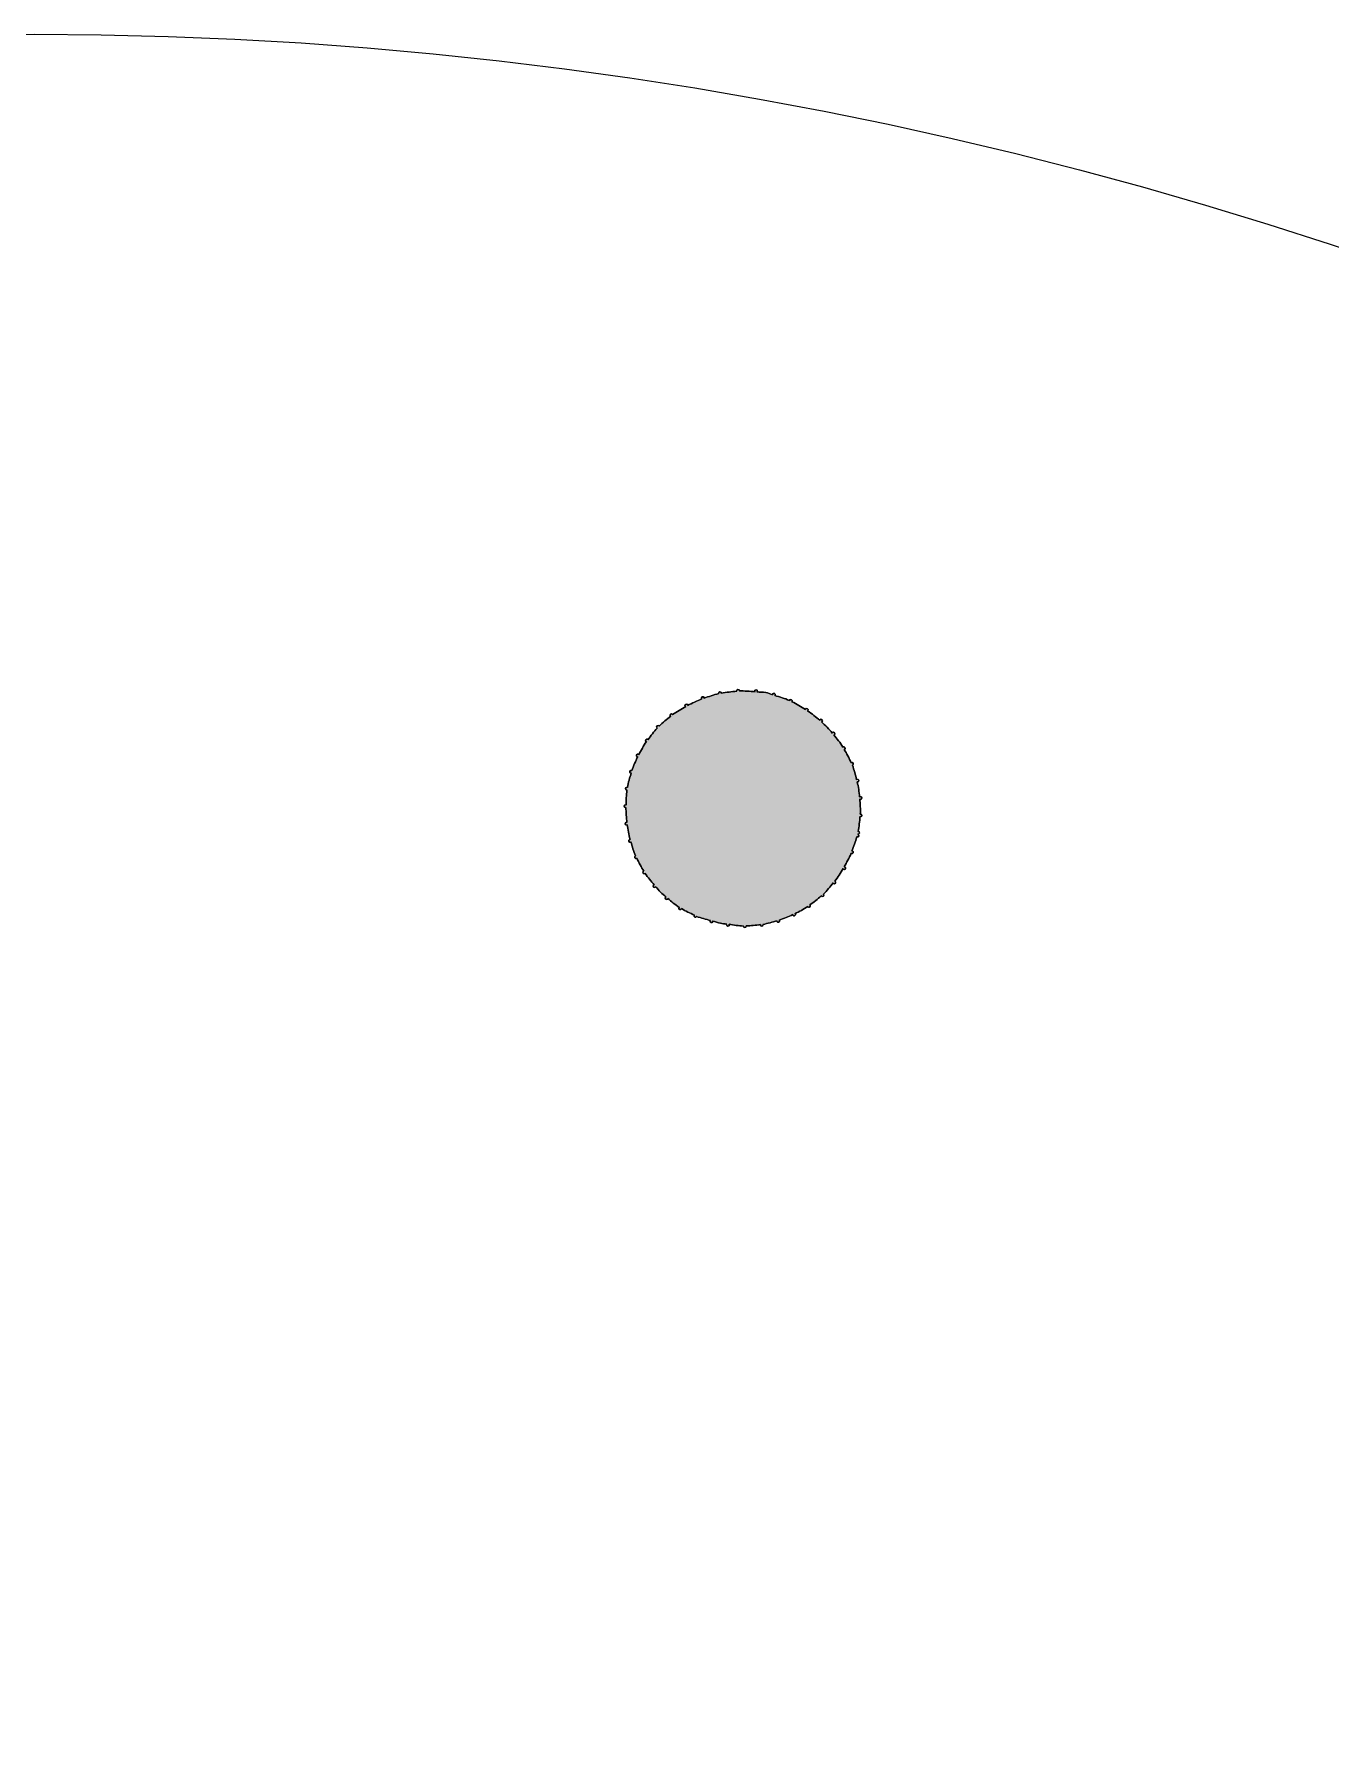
# Model space of a CAD drawing. Header units: millimetres. Extents: x -75 to 75, y -97 to 97.
# Drawn here: x 0 to 18.82, y 71.91 to 96.81 of the extents above; entities that cross this region are included whole.
import ezdxf

# ---------------------------------------------------------------- set-up
doc = ezdxf.new("R2010")
doc.units = ezdxf.units.MM
doc.header["$MEASUREMENT"] = 0
doc.layers.add('Layer 1', color=7, linetype='Continuous', lineweight=0)

# ---------------------------------------------------------------- blocks, each defined once
blk = doc.blocks.new('Block_1')
at = {"layer": 'Layer 1', "true_color": 0x000000, "transparency": 33554687}
h = blk.add_hatch(color=18, dxfattribs=at)
h.dxf.hatch_style = 2
edge = h.paths.add_edge_path()
edge.add_spline(control_points=[(11.994, 85.491), (11.998, 85.566), (11.993, 85.639), (11.987, 85.712), (11.991, 85.71), (11.991, 85.705), (11.995, 85.705), (12.007, 85.706), (12.016, 85.716), (12.015, 85.728), (12.013, 85.74), (12.002, 85.748), (11.991, 85.747), (11.987, 85.747), (11.988, 85.742), (11.985, 85.74), (11.978, 85.815), (11.967, 85.887), (11.95, 85.959), (11.952, 85.959), (11.953, 85.956), (11.955, 85.956), (11.967, 85.959), (11.974, 85.97), (11.971, 85.982), (11.969, 85.994), (11.957, 86.001), (11.945, 85.998), (11.942, 85.997), (11.943, 85.993), (11.941, 85.991), (11.923, 86.062), (11.907, 86.133), (11.879, 86.201), (11.879, 86.201), (11.88, 86.2), (11.88, 86.201), (11.891, 86.205), (11.896, 86.217), (11.891, 86.228), (11.886, 86.239), (11.873, 86.244), (11.862, 86.239), (11.861, 86.239), (11.862, 86.237), (11.861, 86.236), (11.832, 86.304), (11.797, 86.368), (11.759, 86.431), (11.761, 86.432), (11.763, 86.429), (11.765, 86.43), (11.775, 86.436), (11.778, 86.449), (11.772, 86.459), (11.766, 86.47), (11.753, 86.473), (11.743, 86.467), (11.742, 86.467), (11.743, 86.465), (11.742, 86.465), (11.703, 86.528), (11.655, 86.585), (11.608, 86.643), (11.611, 86.644), (11.614, 86.64), (11.618, 86.642), (11.627, 86.65), (11.628, 86.663), (11.62, 86.672), (11.612, 86.681), (11.598, 86.683), (11.589, 86.675), (11.587, 86.673), (11.59, 86.67), (11.588, 86.667), (11.539, 86.725), (11.487, 86.779), (11.43, 86.831), (11.433, 86.832), (11.436, 86.828), (11.438, 86.831), (11.446, 86.839), (11.445, 86.853), (11.437, 86.861), (11.428, 86.87), (11.414, 86.869), (11.406, 86.861), (11.404, 86.858), (11.408, 86.854), (11.407, 86.85), (11.35, 86.9), (11.293, 86.949), (11.23, 86.992), (11.231, 86.993), (11.232, 86.992), (11.233, 86.992), (11.239, 87.002), (11.236, 87.015), (11.226, 87.022), (11.215, 87.028), (11.202, 87.026), (11.196, 87.016), (11.194, 87.014), (11.197, 87.013), (11.197, 87.011), (11.134, 87.051), (11.07, 87.089), (11.002, 87.122), (11.002, 87.122), (11.004, 87.121), (11.004, 87.122), (11.009, 87.133), (11.005, 87.146), (10.993, 87.151), (10.983, 87.157), (10.97, 87.153), (10.965, 87.142), (10.898, 87.172), (10.824, 87.192), (10.752, 87.214), (10.754, 87.216), (10.759, 87.215), (10.76, 87.218), (10.763, 87.23), (10.756, 87.242), (10.744, 87.245), (10.732, 87.248), (10.721, 87.242), (10.718, 87.23), (10.717, 87.228), (10.721, 87.227), (10.721, 87.224), (10.688, 87.234), (10.657, 87.249), (10.623, 87.257), (10.579, 87.264), (10.537, 87.262), (10.494, 87.266), (10.497, 87.269), (10.503, 87.269), (10.504, 87.273), (10.505, 87.285), (10.496, 87.295), (10.484, 87.297), (10.472, 87.298), (10.461, 87.29), (10.46, 87.278), (10.46, 87.273), (10.466, 87.272), (10.468, 87.268), (10.391, 87.274), (10.314, 87.282), (10.239, 87.279), (10.239, 87.28), (10.241, 87.28), (10.241, 87.281), (10.24, 87.292), (10.23, 87.301), (10.218, 87.3), (10.206, 87.299), (10.196, 87.289), (10.197, 87.277), (10.197, 87.275), (10.2, 87.276), (10.201, 87.274), (10.125, 87.269), (10.051, 87.26), (9.978, 87.246), (9.978, 87.247), (9.98, 87.247), (9.98, 87.249), (9.978, 87.26), (9.966, 87.268), (9.954, 87.266), (9.942, 87.263), (9.934, 87.252), (9.937, 87.241), (9.937, 87.241), (9.938, 87.241), (9.938, 87.24), (9.864, 87.224), (9.794, 87.198), (9.723, 87.173), (9.724, 87.176), (9.728, 87.178), (9.727, 87.181), (9.723, 87.192), (9.71, 87.197), (9.699, 87.193), (9.688, 87.188), (9.682, 87.176), (9.686, 87.165), (9.687, 87.163), (9.691, 87.164), (9.693, 87.163), (9.621, 87.136), (9.553, 87.104), (9.486, 87.068), (9.486, 87.071), (9.49, 87.073), (9.488, 87.076), (9.483, 87.087), (9.469, 87.091), (9.459, 87.085), (9.448, 87.08), (9.444, 87.067), (9.45, 87.057), (9.452, 87.053), (9.457, 87.056), (9.461, 87.054), (9.394, 87.017), (9.329, 86.98), (9.269, 86.935), (9.268, 86.936), (9.27, 86.937), (9.269, 86.939), (9.262, 86.948), (9.249, 86.95), (9.239, 86.942), (9.23, 86.935), (9.228, 86.922), (9.235, 86.913), (9.237, 86.911), (9.24, 86.913), (9.242, 86.912), (9.184, 86.867), (9.126, 86.821), (9.074, 86.769), (9.074, 86.77), (9.075, 86.771), (9.074, 86.771), (9.066, 86.78), (9.052, 86.78), (9.043, 86.771), (9.034, 86.763), (9.036, 86.749), (9.044, 86.741), (9.045, 86.741), (9.045, 86.741), (9.045, 86.741), (8.995, 86.688), (8.953, 86.629), (8.91, 86.57), (8.908, 86.572), (8.911, 86.575), (8.909, 86.577), (8.899, 86.583), (8.886, 86.581), (8.879, 86.571), (8.872, 86.562), (8.874, 86.549), (8.884, 86.542), (8.885, 86.541), (8.887, 86.543), (8.888, 86.543), (8.846, 86.482), (8.811, 86.417), (8.777, 86.351), (8.775, 86.354), (8.777, 86.359), (8.774, 86.361), (8.763, 86.366), (8.749, 86.362), (8.744, 86.351), (8.74, 86.34), (8.744, 86.327), (8.755, 86.322), (8.758, 86.321), (8.76, 86.325), (8.764, 86.326), (8.731, 86.26), (8.701, 86.193), (8.678, 86.122), (8.676, 86.123), (8.677, 86.125), (8.676, 86.126), (8.664, 86.13), (8.653, 86.123), (8.649, 86.112), (8.645, 86.101), (8.651, 86.089), (8.663, 86.086), (8.665, 86.085), (8.666, 86.089), (8.669, 86.089), (8.647, 86.02), (8.625, 85.952), (8.613, 85.879), (8.612, 85.879), (8.613, 85.88), (8.612, 85.88), (8.601, 85.882), (8.589, 85.874), (8.587, 85.863), (8.585, 85.851), (8.594, 85.84), (8.605, 85.838), (8.606, 85.838), (8.606, 85.839), (8.606, 85.839), (8.596, 85.765), (8.595, 85.693), (8.593, 85.621), (8.59, 85.622), (8.591, 85.627), (8.587, 85.627), (8.575, 85.627), (8.566, 85.618), (8.566, 85.606), (8.566, 85.594), (8.575, 85.585), (8.587, 85.585), (8.589, 85.585), (8.589, 85.588), (8.591, 85.589), (8.591, 85.514), (8.597, 85.44), (8.606, 85.367), (8.603, 85.368), (8.602, 85.374), (8.598, 85.373), (8.586, 85.372), (8.578, 85.361), (8.579, 85.349), (8.58, 85.338), (8.592, 85.33), (8.603, 85.331), (8.608, 85.332), (8.607, 85.338), (8.61, 85.34), (8.62, 85.267), (8.632, 85.194), (8.651, 85.123), (8.649, 85.123), (8.649, 85.125), (8.647, 85.125), (8.636, 85.122), (8.629, 85.11), (8.633, 85.098), (8.636, 85.087), (8.648, 85.081), (8.659, 85.084), (8.661, 85.085), (8.66, 85.089), (8.662, 85.09), (8.682, 85.021), (8.702, 84.951), (8.73, 84.886), (8.73, 84.886), (8.73, 84.886), (8.73, 84.886), (8.719, 84.881), (8.714, 84.868), (8.719, 84.858), (8.724, 84.847), (8.737, 84.843), (8.747, 84.848), (8.748, 84.848), (8.747, 84.849), (8.748, 84.849), (8.778, 84.784), (8.815, 84.723), (8.852, 84.663), (8.851, 84.662), (8.849, 84.665), (8.847, 84.664), (8.838, 84.658), (8.835, 84.645), (8.841, 84.635), (8.847, 84.625), (8.86, 84.622), (8.87, 84.629), (8.87, 84.629), (8.869, 84.631), (8.87, 84.631), (8.91, 84.571), (8.956, 84.516), (9.003, 84.461), (8.999, 84.46), (8.996, 84.463), (8.993, 84.461), (8.984, 84.453), (8.983, 84.44), (8.991, 84.432), (8.999, 84.423), (9.012, 84.423), (9.021, 84.431), (9.023, 84.433), (9.02, 84.436), (9.021, 84.439), (9.069, 84.384), (9.119, 84.333), (9.174, 84.286), (9.172, 84.285), (9.169, 84.287), (9.168, 84.285), (9.16, 84.276), (9.161, 84.263), (9.17, 84.255), (9.178, 84.248), (9.191, 84.249), (9.199, 84.258), (9.201, 84.261), (9.197, 84.264), (9.198, 84.267), (9.252, 84.221), (9.305, 84.175), (9.365, 84.137), (9.365, 84.136), (9.364, 84.137), (9.364, 84.136), (9.358, 84.127), (9.361, 84.114), (9.371, 84.108), (9.381, 84.102), (9.393, 84.106), (9.4, 84.116), (9.4, 84.117), (9.398, 84.118), (9.399, 84.119), (9.458, 84.083), (9.52, 84.052), (9.585, 84.024), (9.584, 84.023), (9.582, 84.024), (9.581, 84.022), (9.576, 84.012), (9.581, 83.999), (9.591, 83.994), (9.602, 83.99), (9.614, 83.995), (9.618, 84.006), (9.619, 84.006), (9.618, 84.006), (9.618, 84.006), (9.682, 83.98), (9.751, 83.964), (9.82, 83.945), (9.817, 83.943), (9.813, 83.944), (9.812, 83.941), (9.809, 83.93), (9.815, 83.919), (9.827, 83.916), (9.838, 83.914), (9.849, 83.921), (9.852, 83.932), (9.853, 83.934), (9.85, 83.935), (9.85, 83.937), (9.888, 83.928), (9.923, 83.913), (9.962, 83.906), (9.994, 83.899), (10.026, 83.9), (10.058, 83.894), (10.057, 83.892), (10.053, 83.893), (10.053, 83.89), (10.051, 83.878), (10.059, 83.867), (10.07, 83.865), (10.082, 83.863), (10.092, 83.871), (10.093, 83.883), (10.094, 83.887), (10.089, 83.887), (10.088, 83.891), (10.158, 83.88), (10.228, 83.867), (10.297, 83.866), (10.297, 83.866), (10.297, 83.866), (10.297, 83.865), (10.297, 83.854), (10.306, 83.844), (10.318, 83.845), (10.329, 83.845), (10.338, 83.855), (10.338, 83.867), (10.338, 83.868), (10.336, 83.868), (10.336, 83.869), (10.406, 83.87), (10.476, 83.877), (10.545, 83.887), (10.545, 83.885), (10.542, 83.885), (10.542, 83.883), (10.543, 83.871), (10.554, 83.863), (10.565, 83.864), (10.577, 83.866), (10.584, 83.877), (10.582, 83.888), (10.582, 83.889), (10.581, 83.889), (10.58, 83.89), (10.651, 83.902), (10.719, 83.922), (10.787, 83.943), (10.786, 83.94), (10.781, 83.938), (10.783, 83.934), (10.786, 83.923), (10.797, 83.917), (10.808, 83.921), (10.819, 83.924), (10.825, 83.937), (10.822, 83.948), (10.821, 83.951), (10.817, 83.949), (10.815, 83.951), (10.884, 83.974), (10.95, 84), (11.016, 84.031), (11.016, 84.028), (11.012, 84.027), (11.013, 84.025), (11.018, 84.014), (11.03, 84.009), (11.041, 84.014), (11.051, 84.019), (11.056, 84.032), (11.051, 84.042), (11.049, 84.045), (11.045, 84.043), (11.043, 84.045), (11.107, 84.077), (11.171, 84.108), (11.231, 84.148), (11.231, 84.148), (11.23, 84.148), (11.23, 84.147), (11.237, 84.138), (11.249, 84.135), (11.259, 84.142), (11.268, 84.149), (11.271, 84.162), (11.264, 84.172), (11.264, 84.173), (11.262, 84.171), (11.261, 84.172), (11.319, 84.213), (11.375, 84.257), (11.428, 84.305), (11.429, 84.304), (11.427, 84.303), (11.428, 84.302), (11.436, 84.294), (11.449, 84.293), (11.458, 84.301), (11.467, 84.308), (11.468, 84.321), (11.46, 84.33), (11.46, 84.33), (11.46, 84.33), (11.46, 84.33), (11.511, 84.379), (11.556, 84.437), (11.602, 84.493), (11.603, 84.49), (11.6, 84.487), (11.602, 84.485), (11.611, 84.477), (11.624, 84.479), (11.632, 84.488), (11.639, 84.497), (11.638, 84.511), (11.629, 84.518), (11.627, 84.519), (11.625, 84.517), (11.623, 84.517), (11.668, 84.575), (11.709, 84.637), (11.747, 84.701), (11.749, 84.698), (11.746, 84.694), (11.749, 84.691), (11.759, 84.685), (11.772, 84.688), (11.779, 84.698), (11.785, 84.708), (11.782, 84.721), (11.772, 84.727), (11.768, 84.73), (11.764, 84.725), (11.76, 84.724), (11.797, 84.788), (11.833, 84.853), (11.862, 84.922), (11.864, 84.921), (11.862, 84.919), (11.864, 84.918), (11.875, 84.913), (11.887, 84.918), (11.891, 84.93), (11.896, 84.941), (11.891, 84.953), (11.88, 84.957), (11.877, 84.958), (11.876, 84.954), (11.873, 84.954), (11.9, 85.021), (11.925, 85.089), (11.944, 85.161), (11.945, 85.161), (11.944, 85.159), (11.945, 85.159), (11.957, 85.156), (11.968, 85.163), (11.972, 85.174), (11.975, 85.185), (11.968, 85.197), (11.957, 85.199), (11.968, 85.197), (11.979, 85.204), (11.981, 85.216), (11.983, 85.227), (11.976, 85.239), (11.964, 85.241), (11.963, 85.241), (11.963, 85.24), (11.962, 85.24), (11.977, 85.312), (11.984, 85.383), (11.99, 85.455), (11.992, 85.454), (11.991, 85.451), (11.993, 85.451), (12.005, 85.45), (12.015, 85.459), (12.016, 85.471), (12.017, 85.482), (12.008, 85.493), (11.996, 85.493), (11.995, 85.493), (11.995, 85.491), (11.994, 85.491)], knot_values=[0, 0, 0, 0, 1, 1, 1, 2, 2, 2, 3, 3, 3, 4, 4, 4, 5, 5, 5, 6, 6, 6, 7, 7, 7, 8, 8, 8, 9, 9, 9, 10, 10, 10, 11, 11, 11, 12, 12, 12, 13, 13, 13, 14, 14, 14, 15, 15, 15, 16, 16, 16, 17, 17, 17, 18, 18, 18, 19, 19, 19, 20, 20, 20, 21, 21, 21, 22, 22, 22, 23, 23, 23, 24, 24, 24, 25, 25, 25, 26, 26, 26, 27, 27, 27, 28, 28, 28, 29, 29, 29, 30, 30, 30, 31, 31, 31, 32, 32, 32, 33, 33, 33, 34, 34, 34, 35, 35, 35, 36, 36, 36, 37, 37, 37, 38, 38, 38, 39, 39, 39, 40, 40, 40, 41, 41, 41, 42, 42, 42, 43, 43, 43, 44, 44, 44, 45, 45, 45, 46, 46, 46, 47, 47, 47, 48, 48, 48, 49, 49, 49, 50, 50, 50, 51, 51, 51, 52, 52, 52, 53, 53, 53, 54, 54, 54, 55, 55, 55, 56, 56, 56, 57, 57, 57, 58, 58, 58, 59, 59, 59, 60, 60, 60, 61, 61, 61, 62, 62, 62, 63, 63, 63, 64, 64, 64, 65, 65, 65, 66, 66, 66, 67, 67, 67, 68, 68, 68, 69, 69, 69, 70, 70, 70, 71, 71, 71, 72, 72, 72, 73, 73, 73, 74, 74, 74, 75, 75, 75, 76, 76, 76, 77, 77, 77, 78, 78, 78, 79, 79, 79, 80, 80, 80, 81, 81, 81, 82, 82, 82, 83, 83, 83, 84, 84, 84, 85, 85, 85, 86, 86, 86, 87, 87, 87, 88, 88, 88, 89, 89, 89, 90, 90, 90, 91, 91, 91, 92, 92, 92, 93, 93, 93, 94, 94, 94, 95, 95, 95, 96, 96, 96, 97, 97, 97, 98, 98, 98, 99, 99, 99, 100, 100, 100, 101, 101, 101, 102, 102, 102, 103, 103, 103, 104, 104, 104, 105, 105, 105, 106, 106, 106, 107, 107, 107, 108, 108, 108, 109, 109, 109, 110, 110, 110, 111, 111, 111, 112, 112, 112, 113, 113, 113, 114, 114, 114, 115, 115, 115, 116, 116, 116, 117, 117, 117, 118, 118, 118, 119, 119, 119, 120, 120, 120, 121, 121, 121, 122, 122, 122, 123, 123, 123, 124, 124, 124, 125, 125, 125, 126, 126, 126, 127, 127, 127, 128, 128, 128, 129, 129, 129, 130, 130, 130, 131, 131, 131, 132, 132, 132, 133, 133, 133, 134, 134, 134, 135, 135, 135, 136, 136, 136, 137, 137, 137, 138, 138, 138, 139, 139, 139, 140, 140, 140, 141, 141, 141, 142, 142, 142, 143, 143, 143, 144, 144, 144, 145, 145, 145, 146, 146, 146, 147, 147, 147, 148, 148, 148, 149, 149, 149, 150, 150, 150, 151, 151, 151, 152, 152, 152, 153, 153, 153, 154, 154, 154, 155, 155, 155, 156, 156, 156, 157, 157, 157, 158, 158, 158, 159, 159, 159, 160, 160, 160, 161, 161, 161, 162, 162, 162, 163, 163, 163, 164, 164, 164, 165, 165, 165, 166, 166, 166, 167, 167, 167, 168, 168, 168, 169, 169, 169, 170, 170, 170, 171, 171, 171, 172, 172, 172, 173, 173, 173, 174, 174, 174, 175, 175, 175, 176, 176, 176, 177, 177, 177, 178, 178, 178, 179, 179, 179, 180, 180, 180, 181, 181, 181, 182, 182, 182, 183, 183, 183, 184, 184, 184, 185, 185, 185, 186, 186, 186, 187, 187, 187, 188, 188, 188, 189, 189, 189, 190, 190, 190, 191, 191, 191, 192, 192, 192, 193, 193, 193, 194, 194, 194, 195, 195, 195, 196, 196, 196, 197, 197, 197, 198, 198, 198, 199, 199, 199, 200, 200, 200, 201, 201, 201, 202, 202, 202, 203, 203, 203, 204, 204, 204, 205, 205, 205, 206, 206, 206, 207, 207, 207, 208, 208, 208, 209, 209, 209, 210, 210, 210, 211, 211, 211, 212, 212, 212, 213, 213, 213, 213], degree=3, periodic=0)
at = {"layer": 'Layer 1'}
blk.add_open_spline([(11.994, 85.491), (11.998, 85.566), (11.993, 85.639), (11.987, 85.712), (11.991, 85.71), (11.991, 85.705), (11.995, 85.705), (12.007, 85.706), (12.016, 85.716), (12.015, 85.728), (12.013, 85.74), (12.002, 85.748), (11.991, 85.747), (11.987, 85.747), (11.988, 85.742), (11.985, 85.74), (11.978, 85.815), (11.967, 85.887), (11.95, 85.959), (11.952, 85.959), (11.953, 85.956), (11.955, 85.956), (11.967, 85.959), (11.974, 85.97), (11.971, 85.982), (11.969, 85.994), (11.957, 86.001), (11.945, 85.998), (11.942, 85.997), (11.943, 85.993), (11.941, 85.991), (11.923, 86.062), (11.907, 86.133), (11.879, 86.201), (11.879, 86.201), (11.88, 86.2), (11.88, 86.201), (11.891, 86.205), (11.896, 86.217), (11.891, 86.228), (11.886, 86.239), (11.873, 86.244), (11.862, 86.239), (11.861, 86.239), (11.862, 86.237), (11.861, 86.236), (11.832, 86.304), (11.797, 86.368), (11.759, 86.431), (11.761, 86.432), (11.763, 86.429), (11.765, 86.43), (11.775, 86.436), (11.778, 86.449), (11.772, 86.459), (11.766, 86.47), (11.753, 86.473), (11.743, 86.467), (11.742, 86.467), (11.743, 86.465), (11.742, 86.465), (11.703, 86.528), (11.655, 86.585), (11.608, 86.643), (11.611, 86.644), (11.614, 86.64), (11.618, 86.642), (11.627, 86.65), (11.628, 86.663), (11.62, 86.672), (11.612, 86.681), (11.598, 86.683), (11.589, 86.675), (11.587, 86.673), (11.59, 86.67), (11.588, 86.667), (11.539, 86.725), (11.487, 86.779), (11.43, 86.831), (11.433, 86.832), (11.436, 86.828), (11.438, 86.831), (11.446, 86.839), (11.445, 86.853), (11.437, 86.861), (11.428, 86.87), (11.414, 86.869), (11.406, 86.861), (11.404, 86.858), (11.408, 86.854), (11.407, 86.85), (11.35, 86.9), (11.293, 86.949), (11.23, 86.992), (11.231, 86.993), (11.232, 86.992), (11.233, 86.992), (11.239, 87.002), (11.236, 87.015), (11.226, 87.022), (11.215, 87.028), (11.202, 87.026), (11.196, 87.016), (11.194, 87.014), (11.197, 87.013), (11.197, 87.011), (11.134, 87.051), (11.07, 87.089), (11.002, 87.122), (11.002, 87.122), (11.004, 87.121), (11.004, 87.122), (11.009, 87.133), (11.005, 87.146), (10.993, 87.151), (10.983, 87.157), (10.97, 87.153), (10.965, 87.142), (10.898, 87.172), (10.824, 87.192), (10.752, 87.214), (10.754, 87.216), (10.759, 87.215), (10.76, 87.218), (10.763, 87.23), (10.756, 87.242), (10.744, 87.245), (10.732, 87.248), (10.721, 87.242), (10.718, 87.23), (10.717, 87.228), (10.721, 87.227), (10.721, 87.224), (10.688, 87.234), (10.657, 87.249), (10.623, 87.257), (10.579, 87.264), (10.537, 87.262), (10.494, 87.266), (10.497, 87.269), (10.503, 87.269), (10.504, 87.273), (10.505, 87.285), (10.496, 87.295), (10.484, 87.297), (10.472, 87.298), (10.461, 87.29), (10.46, 87.278), (10.46, 87.273), (10.466, 87.272), (10.468, 87.268), (10.391, 87.274), (10.314, 87.282), (10.239, 87.279), (10.239, 87.28), (10.241, 87.28), (10.241, 87.281), (10.24, 87.292), (10.23, 87.301), (10.218, 87.3), (10.206, 87.299), (10.196, 87.289), (10.197, 87.277), (10.197, 87.275), (10.2, 87.276), (10.201, 87.274), (10.125, 87.269), (10.051, 87.26), (9.978, 87.246), (9.978, 87.247), (9.98, 87.247), (9.98, 87.249), (9.978, 87.26), (9.966, 87.268), (9.954, 87.266), (9.942, 87.263), (9.934, 87.252), (9.937, 87.241), (9.937, 87.241), (9.938, 87.241), (9.938, 87.24), (9.864, 87.224), (9.794, 87.198), (9.723, 87.173), (9.724, 87.176), (9.728, 87.178), (9.727, 87.181), (9.723, 87.192), (9.71, 87.197), (9.699, 87.193), (9.688, 87.188), (9.682, 87.176), (9.686, 87.165), (9.687, 87.163), (9.691, 87.164), (9.693, 87.163), (9.621, 87.136), (9.553, 87.104), (9.486, 87.068), (9.486, 87.071), (9.49, 87.073), (9.488, 87.076), (9.483, 87.087), (9.469, 87.091), (9.459, 87.085), (9.448, 87.08), (9.444, 87.067), (9.45, 87.057), (9.452, 87.053), (9.457, 87.056), (9.461, 87.054), (9.394, 87.017), (9.329, 86.98), (9.269, 86.935), (9.268, 86.936), (9.27, 86.937), (9.269, 86.939), (9.262, 86.948), (9.249, 86.95), (9.239, 86.942), (9.23, 86.935), (9.228, 86.922), (9.235, 86.913), (9.237, 86.911), (9.24, 86.913), (9.242, 86.912), (9.184, 86.867), (9.126, 86.821), (9.074, 86.769), (9.074, 86.77), (9.075, 86.771), (9.074, 86.771), (9.066, 86.78), (9.052, 86.78), (9.043, 86.771), (9.034, 86.763), (9.036, 86.749), (9.044, 86.741), (9.045, 86.741), (9.045, 86.741), (9.045, 86.741), (8.995, 86.688), (8.953, 86.629), (8.91, 86.57), (8.908, 86.572), (8.911, 86.575), (8.909, 86.577), (8.899, 86.583), (8.886, 86.581), (8.879, 86.571), (8.872, 86.562), (8.874, 86.549), (8.884, 86.542), (8.885, 86.541), (8.887, 86.543), (8.888, 86.543), (8.846, 86.482), (8.811, 86.417), (8.777, 86.351), (8.775, 86.354), (8.777, 86.359), (8.774, 86.361), (8.763, 86.366), (8.749, 86.362), (8.744, 86.351), (8.74, 86.34), (8.744, 86.327), (8.755, 86.322), (8.758, 86.321), (8.76, 86.325), (8.764, 86.326), (8.731, 86.26), (8.701, 86.193), (8.678, 86.122), (8.676, 86.123), (8.677, 86.125), (8.676, 86.126), (8.664, 86.13), (8.653, 86.123), (8.649, 86.112), (8.645, 86.101), (8.651, 86.089), (8.663, 86.086), (8.665, 86.085), (8.666, 86.089), (8.669, 86.089), (8.647, 86.02), (8.625, 85.952), (8.613, 85.879), (8.612, 85.879), (8.613, 85.88), (8.612, 85.88), (8.601, 85.882), (8.589, 85.874), (8.587, 85.863), (8.585, 85.851), (8.594, 85.84), (8.605, 85.838), (8.606, 85.838), (8.606, 85.839), (8.606, 85.839), (8.596, 85.765), (8.595, 85.693), (8.593, 85.621), (8.59, 85.622), (8.591, 85.627), (8.587, 85.627), (8.575, 85.627), (8.566, 85.618), (8.566, 85.606), (8.566, 85.594), (8.575, 85.585), (8.587, 85.585), (8.589, 85.585), (8.589, 85.588), (8.591, 85.589), (8.591, 85.514), (8.597, 85.44), (8.606, 85.367), (8.603, 85.368), (8.602, 85.374), (8.598, 85.373), (8.586, 85.372), (8.578, 85.361), (8.579, 85.349), (8.58, 85.338), (8.592, 85.33), (8.603, 85.331), (8.608, 85.332), (8.607, 85.338), (8.61, 85.34), (8.62, 85.267), (8.632, 85.194), (8.651, 85.123), (8.649, 85.123), (8.649, 85.125), (8.647, 85.125), (8.636, 85.122), (8.629, 85.11), (8.633, 85.098), (8.636, 85.087), (8.648, 85.081), (8.659, 85.084), (8.661, 85.085), (8.66, 85.089), (8.662, 85.09), (8.682, 85.021), (8.702, 84.951), (8.73, 84.886), (8.73, 84.886), (8.73, 84.886), (8.73, 84.886), (8.719, 84.881), (8.714, 84.868), (8.719, 84.858), (8.724, 84.847), (8.737, 84.843), (8.747, 84.848), (8.748, 84.848), (8.747, 84.849), (8.748, 84.849), (8.778, 84.784), (8.815, 84.723), (8.852, 84.663), (8.851, 84.662), (8.849, 84.665), (8.847, 84.664), (8.838, 84.658), (8.835, 84.645), (8.841, 84.635), (8.847, 84.625), (8.86, 84.622), (8.87, 84.629), (8.87, 84.629), (8.869, 84.631), (8.87, 84.631), (8.91, 84.571), (8.956, 84.516), (9.003, 84.461), (8.999, 84.46), (8.996, 84.463), (8.993, 84.461), (8.984, 84.453), (8.983, 84.44), (8.991, 84.432), (8.999, 84.423), (9.012, 84.423), (9.021, 84.431), (9.023, 84.433), (9.02, 84.436), (9.021, 84.439), (9.069, 84.384), (9.119, 84.333), (9.174, 84.286), (9.172, 84.285), (9.169, 84.287), (9.168, 84.285), (9.16, 84.276), (9.161, 84.263), (9.17, 84.255), (9.178, 84.248), (9.191, 84.249), (9.199, 84.258), (9.201, 84.261), (9.197, 84.264), (9.198, 84.267), (9.252, 84.221), (9.305, 84.175), (9.365, 84.137), (9.365, 84.136), (9.364, 84.137), (9.364, 84.136), (9.358, 84.127), (9.361, 84.114), (9.371, 84.108), (9.381, 84.102), (9.393, 84.106), (9.4, 84.116), (9.4, 84.117), (9.398, 84.118), (9.399, 84.119), (9.458, 84.083), (9.52, 84.052), (9.585, 84.024), (9.584, 84.023), (9.582, 84.024), (9.581, 84.022), (9.576, 84.012), (9.581, 83.999), (9.591, 83.994), (9.602, 83.99), (9.614, 83.995), (9.618, 84.006), (9.619, 84.006), (9.618, 84.006), (9.618, 84.006), (9.682, 83.98), (9.751, 83.964), (9.82, 83.945), (9.817, 83.943), (9.813, 83.944), (9.812, 83.941), (9.809, 83.93), (9.815, 83.919), (9.827, 83.916), (9.838, 83.914), (9.849, 83.921), (9.852, 83.932), (9.853, 83.934), (9.85, 83.935), (9.85, 83.937), (9.888, 83.928), (9.923, 83.913), (9.962, 83.906), (9.994, 83.899), (10.026, 83.9), (10.058, 83.894), (10.057, 83.892), (10.053, 83.893), (10.053, 83.89), (10.051, 83.878), (10.059, 83.867), (10.07, 83.865), (10.082, 83.863), (10.092, 83.871), (10.093, 83.883), (10.094, 83.887), (10.089, 83.887), (10.088, 83.891), (10.158, 83.88), (10.228, 83.867), (10.297, 83.866), (10.297, 83.866), (10.297, 83.866), (10.297, 83.865), (10.297, 83.854), (10.306, 83.844), (10.318, 83.845), (10.329, 83.845), (10.338, 83.855), (10.338, 83.867), (10.338, 83.868), (10.336, 83.868), (10.336, 83.869), (10.406, 83.87), (10.476, 83.877), (10.545, 83.887), (10.545, 83.885), (10.542, 83.885), (10.542, 83.883), (10.543, 83.871), (10.554, 83.863), (10.565, 83.864), (10.577, 83.866), (10.584, 83.877), (10.582, 83.888), (10.582, 83.889), (10.581, 83.889), (10.58, 83.89), (10.651, 83.902), (10.719, 83.922), (10.787, 83.943), (10.786, 83.94), (10.781, 83.938), (10.783, 83.934), (10.786, 83.923), (10.797, 83.917), (10.808, 83.921), (10.819, 83.924), (10.825, 83.937), (10.822, 83.948), (10.821, 83.951), (10.817, 83.949), (10.815, 83.951), (10.884, 83.974), (10.95, 84), (11.016, 84.031), (11.016, 84.028), (11.012, 84.027), (11.013, 84.025), (11.018, 84.014), (11.03, 84.009), (11.041, 84.014), (11.051, 84.019), (11.056, 84.032), (11.051, 84.042), (11.049, 84.045), (11.045, 84.043), (11.043, 84.045), (11.107, 84.077), (11.171, 84.108), (11.231, 84.148), (11.231, 84.148), (11.23, 84.148), (11.23, 84.147), (11.237, 84.138), (11.249, 84.135), (11.259, 84.142), (11.268, 84.149), (11.271, 84.162), (11.264, 84.172), (11.264, 84.173), (11.262, 84.171), (11.261, 84.172), (11.319, 84.213), (11.375, 84.257), (11.428, 84.305), (11.429, 84.304), (11.427, 84.303), (11.428, 84.302), (11.436, 84.294), (11.449, 84.293), (11.458, 84.301), (11.467, 84.308), (11.468, 84.321), (11.46, 84.33), (11.46, 84.33), (11.46, 84.33), (11.46, 84.33), (11.511, 84.379), (11.556, 84.437), (11.602, 84.493), (11.603, 84.49), (11.6, 84.487), (11.602, 84.485), (11.611, 84.477), (11.624, 84.479), (11.632, 84.488), (11.639, 84.497), (11.638, 84.511), (11.629, 84.518), (11.627, 84.519), (11.625, 84.517), (11.623, 84.517), (11.668, 84.575), (11.709, 84.637), (11.747, 84.701), (11.749, 84.698), (11.746, 84.694), (11.749, 84.691), (11.759, 84.685), (11.772, 84.688), (11.779, 84.698), (11.785, 84.708), (11.782, 84.721), (11.772, 84.727), (11.768, 84.73), (11.764, 84.725), (11.76, 84.724), (11.797, 84.788), (11.833, 84.853), (11.862, 84.922), (11.864, 84.921), (11.862, 84.919), (11.864, 84.918), (11.875, 84.913), (11.887, 84.918), (11.891, 84.93), (11.896, 84.941), (11.891, 84.953), (11.88, 84.957), (11.877, 84.958), (11.876, 84.954), (11.873, 84.954), (11.9, 85.021), (11.925, 85.089), (11.944, 85.161), (11.945, 85.161), (11.944, 85.159), (11.945, 85.159), (11.957, 85.156), (11.968, 85.163), (11.972, 85.174), (11.975, 85.185), (11.968, 85.197), (11.957, 85.199), (11.968, 85.197), (11.979, 85.204), (11.981, 85.216), (11.983, 85.227), (11.976, 85.239), (11.964, 85.241), (11.963, 85.241), (11.963, 85.24), (11.962, 85.24), (11.977, 85.312), (11.984, 85.383), (11.99, 85.455), (11.992, 85.454), (11.991, 85.451), (11.993, 85.451), (12.005, 85.45), (12.015, 85.459), (12.016, 85.471), (12.017, 85.482), (12.008, 85.493), (11.996, 85.493), (11.995, 85.493), (11.995, 85.491), (11.994, 85.491)], degree=3, knots=[0, 0, 0, 0, 1, 1, 1, 2, 2, 2, 3, 3, 3, 4, 4, 4, 5, 5, 5, 6, 6, 6, 7, 7, 7, 8, 8, 8, 9, 9, 9, 10, 10, 10, 11, 11, 11, 12, 12, 12, 13, 13, 13, 14, 14, 14, 15, 15, 15, 16, 16, 16, 17, 17, 17, 18, 18, 18, 19, 19, 19, 20, 20, 20, 21, 21, 21, 22, 22, 22, 23, 23, 23, 24, 24, 24, 25, 25, 25, 26, 26, 26, 27, 27, 27, 28, 28, 28, 29, 29, 29, 30, 30, 30, 31, 31, 31, 32, 32, 32, 33, 33, 33, 34, 34, 34, 35, 35, 35, 36, 36, 36, 37, 37, 37, 38, 38, 38, 39, 39, 39, 40, 40, 40, 41, 41, 41, 42, 42, 42, 43, 43, 43, 44, 44, 44, 45, 45, 45, 46, 46, 46, 47, 47, 47, 48, 48, 48, 49, 49, 49, 50, 50, 50, 51, 51, 51, 52, 52, 52, 53, 53, 53, 54, 54, 54, 55, 55, 55, 56, 56, 56, 57, 57, 57, 58, 58, 58, 59, 59, 59, 60, 60, 60, 61, 61, 61, 62, 62, 62, 63, 63, 63, 64, 64, 64, 65, 65, 65, 66, 66, 66, 67, 67, 67, 68, 68, 68, 69, 69, 69, 70, 70, 70, 71, 71, 71, 72, 72, 72, 73, 73, 73, 74, 74, 74, 75, 75, 75, 76, 76, 76, 77, 77, 77, 78, 78, 78, 79, 79, 79, 80, 80, 80, 81, 81, 81, 82, 82, 82, 83, 83, 83, 84, 84, 84, 85, 85, 85, 86, 86, 86, 87, 87, 87, 88, 88, 88, 89, 89, 89, 90, 90, 90, 91, 91, 91, 92, 92, 92, 93, 93, 93, 94, 94, 94, 95, 95, 95, 96, 96, 96, 97, 97, 97, 98, 98, 98, 99, 99, 99, 100, 100, 100, 101, 101, 101, 102, 102, 102, 103, 103, 103, 104, 104, 104, 105, 105, 105, 106, 106, 106, 107, 107, 107, 108, 108, 108, 109, 109, 109, 110, 110, 110, 111, 111, 111, 112, 112, 112, 113, 113, 113, 114, 114, 114, 115, 115, 115, 116, 116, 116, 117, 117, 117, 118, 118, 118, 119, 119, 119, 120, 120, 120, 121, 121, 121, 122, 122, 122, 123, 123, 123, 124, 124, 124, 125, 125, 125, 126, 126, 126, 127, 127, 127, 128, 128, 128, 129, 129, 129, 130, 130, 130, 131, 131, 131, 132, 132, 132, 133, 133, 133, 134, 134, 134, 135, 135, 135, 136, 136, 136, 137, 137, 137, 138, 138, 138, 139, 139, 139, 140, 140, 140, 141, 141, 141, 142, 142, 142, 143, 143, 143, 144, 144, 144, 145, 145, 145, 146, 146, 146, 147, 147, 147, 148, 148, 148, 149, 149, 149, 150, 150, 150, 151, 151, 151, 152, 152, 152, 153, 153, 153, 154, 154, 154, 155, 155, 155, 156, 156, 156, 157, 157, 157, 158, 158, 158, 159, 159, 159, 160, 160, 160, 161, 161, 161, 162, 162, 162, 163, 163, 163, 164, 164, 164, 165, 165, 165, 166, 166, 166, 167, 167, 167, 168, 168, 168, 169, 169, 169, 170, 170, 170, 171, 171, 171, 172, 172, 172, 173, 173, 173, 174, 174, 174, 175, 175, 175, 176, 176, 176, 177, 177, 177, 178, 178, 178, 179, 179, 179, 180, 180, 180, 181, 181, 181, 182, 182, 182, 183, 183, 183, 184, 184, 184, 185, 185, 185, 186, 186, 186, 187, 187, 187, 188, 188, 188, 189, 189, 189, 190, 190, 190, 191, 191, 191, 192, 192, 192, 193, 193, 193, 194, 194, 194, 195, 195, 195, 196, 196, 196, 197, 197, 197, 198, 198, 198, 199, 199, 199, 200, 200, 200, 201, 201, 201, 202, 202, 202, 203, 203, 203, 204, 204, 204, 205, 205, 205, 206, 206, 206, 207, 207, 207, 208, 208, 208, 209, 209, 209, 210, 210, 210, 211, 211, 211, 212, 212, 212, 213, 213, 213, 213], dxfattribs=at)
blk = doc.blocks.new('Block_0')
at = {"layer": 'Layer 1'}
for points, knots in [([(0, 96.814), (-41.587, 96.814), (-75.3, 53.469), (-75.3, 0), (-75.3, -53.469), (-41.587, -96.814), (0, -96.814), (41.587, -96.814), (75.3, -53.469), (75.3, 0), (75.3, 53.469), (41.587, 96.814), (0, 96.814)], [0, 0, 0, 0, 1, 1, 1, 2, 2, 2, 3, 3, 3, 4, 4, 4, 4]), ([(11.993, 85.451), (11.991, 85.451), (11.992, 85.454), (11.99, 85.455), (11.984, 85.383), (11.977, 85.312), (11.962, 85.24), (11.963, 85.24), (11.963, 85.241), (11.964, 85.241), (11.976, 85.239), (11.983, 85.227), (11.981, 85.216), (11.979, 85.204), (11.968, 85.197), (11.957, 85.199), (11.968, 85.197), (11.975, 85.185), (11.972, 85.174), (11.968, 85.163), (11.957, 85.156), (11.945, 85.159), (11.944, 85.159), (11.945, 85.161), (11.944, 85.161), (11.925, 85.089), (11.9, 85.021), (11.873, 84.954), (11.876, 84.954), (11.877, 84.958), (11.88, 84.957), (11.891, 84.953), (11.896, 84.941), (11.891, 84.93), (11.887, 84.918), (11.875, 84.913), (11.864, 84.918), (11.862, 84.919), (11.864, 84.921), (11.862, 84.922), (11.833, 84.853), (11.797, 84.788), (11.76, 84.724), (11.764, 84.725), (11.768, 84.73), (11.772, 84.727), (11.782, 84.721), (11.785, 84.708), (11.779, 84.698), (11.772, 84.688), (11.759, 84.685), (11.749, 84.691), (11.746, 84.694), (11.749, 84.698), (11.747, 84.701), (11.709, 84.637), (11.668, 84.575), (11.623, 84.517), (11.625, 84.517), (11.627, 84.519), (11.629, 84.518), (11.638, 84.511), (11.639, 84.497), (11.632, 84.488), (11.624, 84.479), (11.611, 84.477), (11.602, 84.485), (11.6, 84.487), (11.603, 84.49), (11.602, 84.493), (11.556, 84.437), (11.511, 84.379), (11.46, 84.33), (11.46, 84.33), (11.46, 84.33), (11.46, 84.33), (11.468, 84.321), (11.467, 84.308), (11.458, 84.301), (11.449, 84.293), (11.436, 84.294), (11.428, 84.302), (11.427, 84.303), (11.429, 84.304), (11.428, 84.305), (11.375, 84.257), (11.319, 84.213), (11.261, 84.172), (11.262, 84.171), (11.264, 84.173), (11.264, 84.172), (11.271, 84.162), (11.268, 84.149), (11.259, 84.142), (11.249, 84.135), (11.237, 84.138), (11.23, 84.147), (11.23, 84.148), (11.231, 84.148), (11.231, 84.148), (11.171, 84.108), (11.107, 84.077), (11.043, 84.045), (11.045, 84.043), (11.049, 84.045), (11.051, 84.042), (11.056, 84.032), (11.051, 84.019), (11.041, 84.014), (11.03, 84.009), (11.018, 84.014), (11.013, 84.025), (11.012, 84.027), (11.016, 84.028), (11.016, 84.031), (10.95, 84), (10.884, 83.974), (10.815, 83.951), (10.817, 83.949), (10.821, 83.951), (10.822, 83.948), (10.825, 83.937), (10.819, 83.924), (10.808, 83.921), (10.797, 83.917), (10.786, 83.923), (10.783, 83.934), (10.781, 83.938), (10.786, 83.94), (10.787, 83.943), (10.719, 83.922), (10.651, 83.902), (10.58, 83.89), (10.581, 83.889), (10.582, 83.889), (10.582, 83.888), (10.584, 83.877), (10.577, 83.866), (10.565, 83.864), (10.554, 83.863), (10.543, 83.871), (10.542, 83.883), (10.542, 83.885), (10.545, 83.885), (10.545, 83.887), (10.476, 83.877), (10.406, 83.87), (10.336, 83.869), (10.336, 83.868), (10.338, 83.868), (10.338, 83.867), (10.338, 83.855), (10.329, 83.845), (10.318, 83.845), (10.306, 83.844), (10.297, 83.854), (10.297, 83.865), (10.297, 83.866), (10.297, 83.866), (10.297, 83.866), (10.228, 83.867), (10.158, 83.88), (10.088, 83.891), (10.089, 83.887), (10.094, 83.887), (10.093, 83.883), (10.092, 83.871), (10.082, 83.863), (10.07, 83.865), (10.059, 83.867), (10.051, 83.878), (10.053, 83.89), (10.053, 83.893), (10.057, 83.892), (10.058, 83.894), (10.026, 83.9), (9.994, 83.899), (9.962, 83.906), (9.923, 83.913), (9.888, 83.928), (9.85, 83.937), (9.85, 83.935), (9.853, 83.934), (9.852, 83.932), (9.849, 83.921), (9.838, 83.914), (9.827, 83.916), (9.815, 83.919), (9.809, 83.93), (9.812, 83.941), (9.813, 83.944), (9.817, 83.943), (9.82, 83.945), (9.751, 83.964), (9.682, 83.98), (9.618, 84.006), (9.618, 84.006), (9.619, 84.006), (9.618, 84.006), (9.614, 83.995), (9.602, 83.99), (9.591, 83.994), (9.581, 83.999), (9.576, 84.012), (9.581, 84.022), (9.582, 84.024), (9.584, 84.023), (9.585, 84.024), (9.52, 84.052), (9.458, 84.083), (9.399, 84.119), (9.398, 84.118), (9.4, 84.117), (9.4, 84.116), (9.393, 84.106), (9.381, 84.102), (9.371, 84.108), (9.361, 84.114), (9.358, 84.127), (9.364, 84.136), (9.364, 84.137), (9.365, 84.136), (9.365, 84.137), (9.305, 84.175), (9.252, 84.221), (9.198, 84.267), (9.197, 84.264), (9.201, 84.261), (9.199, 84.258), (9.191, 84.249), (9.178, 84.248), (9.17, 84.255), (9.161, 84.263), (9.16, 84.276), (9.168, 84.285), (9.169, 84.287), (9.172, 84.285), (9.174, 84.286), (9.119, 84.333), (9.069, 84.384), (9.021, 84.439), (9.02, 84.436), (9.023, 84.433), (9.021, 84.431), (9.012, 84.423), (8.999, 84.423), (8.991, 84.432), (8.983, 84.44), (8.984, 84.453), (8.993, 84.461), (8.996, 84.463), (8.999, 84.46), (9.003, 84.461), (8.956, 84.516), (8.91, 84.571), (8.87, 84.631), (8.869, 84.631), (8.87, 84.629), (8.87, 84.629), (8.86, 84.622), (8.847, 84.625), (8.841, 84.635), (8.835, 84.645), (8.838, 84.658), (8.847, 84.664), (8.849, 84.665), (8.851, 84.662), (8.852, 84.663), (8.815, 84.723), (8.778, 84.784), (8.748, 84.849), (8.747, 84.849), (8.748, 84.848), (8.747, 84.848), (8.737, 84.843), (8.724, 84.847), (8.719, 84.858), (8.714, 84.868), (8.719, 84.881), (8.73, 84.886), (8.73, 84.886), (8.73, 84.886), (8.73, 84.886), (8.702, 84.951), (8.682, 85.021), (8.662, 85.09), (8.66, 85.089), (8.661, 85.085), (8.659, 85.084), (8.648, 85.081), (8.636, 85.087), (8.633, 85.098), (8.629, 85.11), (8.636, 85.122), (8.647, 85.125), (8.649, 85.125), (8.649, 85.123), (8.651, 85.123), (8.632, 85.194), (8.62, 85.267), (8.61, 85.34), (8.607, 85.338), (8.608, 85.332), (8.603, 85.331), (8.592, 85.33), (8.58, 85.338), (8.579, 85.349), (8.578, 85.361), (8.586, 85.372), (8.598, 85.373), (8.602, 85.374), (8.603, 85.368), (8.606, 85.367), (8.597, 85.44), (8.591, 85.514), (8.591, 85.589), (8.589, 85.588), (8.589, 85.585), (8.587, 85.585), (8.575, 85.585), (8.566, 85.594), (8.566, 85.606), (8.566, 85.618), (8.575, 85.627), (8.587, 85.627), (8.591, 85.627), (8.59, 85.622), (8.593, 85.621), (8.595, 85.693), (8.596, 85.765), (8.606, 85.839), (8.606, 85.839), (8.606, 85.838), (8.605, 85.838), (8.594, 85.84), (8.585, 85.851), (8.587, 85.863), (8.589, 85.874), (8.601, 85.882), (8.612, 85.88), (8.613, 85.88), (8.612, 85.879), (8.613, 85.879), (8.625, 85.952), (8.647, 86.02), (8.669, 86.089), (8.666, 86.089), (8.665, 86.085), (8.663, 86.086), (8.651, 86.089), (8.645, 86.101), (8.649, 86.112), (8.653, 86.123), (8.664, 86.13), (8.676, 86.126), (8.677, 86.125), (8.676, 86.123), (8.678, 86.122), (8.701, 86.193), (8.731, 86.26), (8.764, 86.326), (8.76, 86.325), (8.758, 86.321), (8.755, 86.322), (8.744, 86.327), (8.74, 86.34), (8.744, 86.351), (8.749, 86.362), (8.763, 86.366), (8.774, 86.361), (8.777, 86.359), (8.775, 86.354), (8.777, 86.351), (8.811, 86.417), (8.846, 86.482), (8.888, 86.543), (8.887, 86.543), (8.885, 86.541), (8.884, 86.542), (8.874, 86.549), (8.872, 86.562), (8.879, 86.571), (8.886, 86.581), (8.899, 86.583), (8.909, 86.577), (8.911, 86.575), (8.908, 86.572), (8.91, 86.57), (8.953, 86.629), (8.995, 86.688), (9.045, 86.741), (9.045, 86.741), (9.045, 86.741), (9.044, 86.741), (9.036, 86.749), (9.034, 86.763), (9.043, 86.771), (9.052, 86.78), (9.066, 86.78), (9.074, 86.771), (9.075, 86.771), (9.074, 86.77), (9.074, 86.769), (9.126, 86.821), (9.184, 86.867), (9.242, 86.912), (9.24, 86.913), (9.237, 86.911), (9.235, 86.913), (9.228, 86.922), (9.23, 86.935), (9.239, 86.942), (9.249, 86.95), (9.262, 86.948), (9.269, 86.939), (9.27, 86.937), (9.268, 86.936), (9.269, 86.935), (9.329, 86.98), (9.394, 87.017), (9.461, 87.054), (9.457, 87.056), (9.452, 87.053), (9.45, 87.057), (9.444, 87.067), (9.448, 87.08), (9.459, 87.085), (9.469, 87.091), (9.483, 87.087), (9.488, 87.076), (9.49, 87.073), (9.486, 87.071), (9.486, 87.068), (9.553, 87.104), (9.621, 87.136), (9.693, 87.163), (9.691, 87.164), (9.687, 87.163), (9.686, 87.165), (9.682, 87.176), (9.688, 87.188), (9.699, 87.193), (9.71, 87.197), (9.723, 87.192), (9.727, 87.181), (9.728, 87.178), (9.724, 87.176), (9.723, 87.173), (9.794, 87.198), (9.864, 87.224), (9.938, 87.24), (9.938, 87.241), (9.937, 87.241), (9.937, 87.241), (9.934, 87.252), (9.942, 87.263), (9.954, 87.266), (9.966, 87.268), (9.978, 87.26), (9.98, 87.249), (9.98, 87.247), (9.978, 87.247), (9.978, 87.246), (10.051, 87.26), (10.125, 87.269), (10.201, 87.274), (10.2, 87.276), (10.197, 87.275), (10.197, 87.277), (10.196, 87.289), (10.206, 87.299), (10.218, 87.3), (10.23, 87.301), (10.24, 87.292), (10.241, 87.281), (10.241, 87.28), (10.239, 87.28), (10.239, 87.279), (10.314, 87.282), (10.391, 87.274), (10.468, 87.268), (10.466, 87.272), (10.46, 87.273), (10.46, 87.278), (10.461, 87.29), (10.472, 87.298), (10.484, 87.297), (10.496, 87.295), (10.505, 87.285), (10.504, 87.273), (10.503, 87.269), (10.497, 87.269), (10.494, 87.266), (10.537, 87.262), (10.579, 87.264), (10.623, 87.257), (10.657, 87.249), (10.688, 87.234), (10.721, 87.224), (10.721, 87.227), (10.717, 87.228), (10.718, 87.23), (10.721, 87.242), (10.732, 87.248), (10.744, 87.245), (10.756, 87.242), (10.763, 87.23), (10.76, 87.218), (10.759, 87.215), (10.754, 87.216), (10.752, 87.214), (10.824, 87.192), (10.898, 87.172), (10.965, 87.142), (10.97, 87.153), (10.983, 87.157), (10.993, 87.151), (11.005, 87.146), (11.009, 87.133), (11.004, 87.122), (11.004, 87.121), (11.002, 87.122), (11.002, 87.122), (11.07, 87.089), (11.134, 87.051), (11.197, 87.011), (11.197, 87.013), (11.194, 87.014), (11.196, 87.016), (11.202, 87.026), (11.215, 87.028), (11.226, 87.022), (11.236, 87.015), (11.239, 87.002), (11.233, 86.992), (11.232, 86.992), (11.231, 86.993), (11.23, 86.992), (11.293, 86.949), (11.35, 86.9), (11.407, 86.85), (11.408, 86.854), (11.404, 86.858), (11.406, 86.861), (11.414, 86.869), (11.428, 86.87), (11.437, 86.861), (11.445, 86.853), (11.446, 86.839), (11.438, 86.831), (11.436, 86.828), (11.433, 86.832), (11.43, 86.831), (11.487, 86.779), (11.539, 86.725), (11.588, 86.667), (11.59, 86.67), (11.587, 86.673), (11.589, 86.675), (11.598, 86.683), (11.612, 86.681), (11.62, 86.672), (11.628, 86.663), (11.627, 86.65), (11.618, 86.642), (11.614, 86.64), (11.611, 86.644), (11.608, 86.643), (11.655, 86.585), (11.703, 86.528), (11.742, 86.465), (11.743, 86.465), (11.742, 86.467), (11.743, 86.467), (11.753, 86.473), (11.766, 86.47), (11.772, 86.459), (11.778, 86.449), (11.775, 86.436), (11.765, 86.43), (11.763, 86.429), (11.761, 86.432), (11.759, 86.431), (11.797, 86.368), (11.832, 86.304), (11.861, 86.236), (11.862, 86.237), (11.861, 86.239), (11.862, 86.239), (11.873, 86.244), (11.886, 86.239), (11.891, 86.228), (11.896, 86.217), (11.891, 86.205), (11.88, 86.201), (11.88, 86.2), (11.879, 86.201), (11.879, 86.201), (11.907, 86.133), (11.923, 86.062), (11.941, 85.991), (11.943, 85.993), (11.942, 85.997), (11.945, 85.998), (11.957, 86.001), (11.969, 85.994), (11.971, 85.982), (11.974, 85.97), (11.967, 85.959), (11.955, 85.956), (11.953, 85.956), (11.952, 85.959), (11.95, 85.959), (11.967, 85.887), (11.978, 85.815), (11.985, 85.74), (11.988, 85.742), (11.987, 85.747), (11.991, 85.747), (12.002, 85.748), (12.013, 85.74), (12.015, 85.728), (12.016, 85.716), (12.007, 85.706), (11.995, 85.705), (11.991, 85.705), (11.991, 85.71), (11.987, 85.712), (11.993, 85.639), (11.998, 85.566), (11.994, 85.491), (11.995, 85.491), (11.995, 85.493), (11.996, 85.493), (12.008, 85.493), (12.017, 85.482), (12.016, 85.471), (12.015, 85.459), (12.005, 85.45), (11.993, 85.451)], [0, 0, 0, 0, 1, 1, 1, 2, 2, 2, 3, 3, 3, 4, 4, 4, 5, 5, 5, 6, 6, 6, 7, 7, 7, 8, 8, 8, 9, 9, 9, 10, 10, 10, 11, 11, 11, 12, 12, 12, 13, 13, 13, 14, 14, 14, 15, 15, 15, 16, 16, 16, 17, 17, 17, 18, 18, 18, 19, 19, 19, 20, 20, 20, 21, 21, 21, 22, 22, 22, 23, 23, 23, 24, 24, 24, 25, 25, 25, 26, 26, 26, 27, 27, 27, 28, 28, 28, 29, 29, 29, 30, 30, 30, 31, 31, 31, 32, 32, 32, 33, 33, 33, 34, 34, 34, 35, 35, 35, 36, 36, 36, 37, 37, 37, 38, 38, 38, 39, 39, 39, 40, 40, 40, 41, 41, 41, 42, 42, 42, 43, 43, 43, 44, 44, 44, 45, 45, 45, 46, 46, 46, 47, 47, 47, 48, 48, 48, 49, 49, 49, 50, 50, 50, 51, 51, 51, 52, 52, 52, 53, 53, 53, 54, 54, 54, 55, 55, 55, 56, 56, 56, 57, 57, 57, 58, 58, 58, 59, 59, 59, 60, 60, 60, 61, 61, 61, 62, 62, 62, 63, 63, 63, 64, 64, 64, 65, 65, 65, 66, 66, 66, 67, 67, 67, 68, 68, 68, 69, 69, 69, 70, 70, 70, 71, 71, 71, 72, 72, 72, 73, 73, 73, 74, 74, 74, 75, 75, 75, 76, 76, 76, 77, 77, 77, 78, 78, 78, 79, 79, 79, 80, 80, 80, 81, 81, 81, 82, 82, 82, 83, 83, 83, 84, 84, 84, 85, 85, 85, 86, 86, 86, 87, 87, 87, 88, 88, 88, 89, 89, 89, 90, 90, 90, 91, 91, 91, 92, 92, 92, 93, 93, 93, 94, 94, 94, 95, 95, 95, 96, 96, 96, 97, 97, 97, 98, 98, 98, 99, 99, 99, 100, 100, 100, 101, 101, 101, 102, 102, 102, 103, 103, 103, 104, 104, 104, 105, 105, 105, 106, 106, 106, 107, 107, 107, 108, 108, 108, 109, 109, 109, 110, 110, 110, 111, 111, 111, 112, 112, 112, 113, 113, 113, 114, 114, 114, 115, 115, 115, 116, 116, 116, 117, 117, 117, 118, 118, 118, 119, 119, 119, 120, 120, 120, 121, 121, 121, 122, 122, 122, 123, 123, 123, 124, 124, 124, 125, 125, 125, 126, 126, 126, 127, 127, 127, 128, 128, 128, 129, 129, 129, 130, 130, 130, 131, 131, 131, 132, 132, 132, 133, 133, 133, 134, 134, 134, 135, 135, 135, 136, 136, 136, 137, 137, 137, 138, 138, 138, 139, 139, 139, 140, 140, 140, 141, 141, 141, 142, 142, 142, 143, 143, 143, 144, 144, 144, 145, 145, 145, 146, 146, 146, 147, 147, 147, 148, 148, 148, 149, 149, 149, 150, 150, 150, 151, 151, 151, 152, 152, 152, 153, 153, 153, 154, 154, 154, 155, 155, 155, 156, 156, 156, 157, 157, 157, 158, 158, 158, 159, 159, 159, 160, 160, 160, 161, 161, 161, 162, 162, 162, 163, 163, 163, 164, 164, 164, 165, 165, 165, 166, 166, 166, 167, 167, 167, 168, 168, 168, 169, 169, 169, 170, 170, 170, 171, 171, 171, 172, 172, 172, 173, 173, 173, 174, 174, 174, 175, 175, 175, 176, 176, 176, 177, 177, 177, 178, 178, 178, 179, 179, 179, 180, 180, 180, 181, 181, 181, 182, 182, 182, 183, 183, 183, 184, 184, 184, 185, 185, 185, 186, 186, 186, 187, 187, 187, 188, 188, 188, 189, 189, 189, 190, 190, 190, 191, 191, 191, 192, 192, 192, 193, 193, 193, 194, 194, 194, 195, 195, 195, 196, 196, 196, 197, 197, 197, 198, 198, 198, 199, 199, 199, 200, 200, 200, 201, 201, 201, 202, 202, 202, 203, 203, 203, 204, 204, 204, 205, 205, 205, 206, 206, 206, 207, 207, 207, 208, 208, 208, 209, 209, 209, 210, 210, 210, 211, 211, 211, 212, 212, 212, 213, 213, 213, 213])]:
    blk.add_open_spline(points, degree=3, knots=knots, dxfattribs=at)
blk.add_blockref('Block_1', (0, 0), dxfattribs=at)

msp = doc.modelspace()

# ---------------------------------------------------------------- block references
at = {"layer": 'Layer 1'}
msp.add_blockref('Block_0', (0, 0), dxfattribs=at)

doc.saveas('drawing.dxf')
